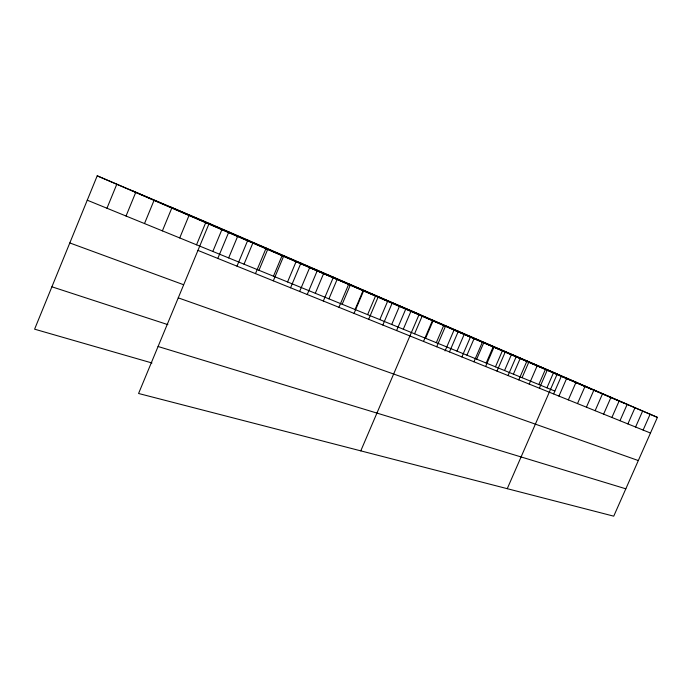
<?xml version="1.0" encoding="UTF-8"?>
<svg xmlns="http://www.w3.org/2000/svg" width="692" height="692" viewBox="0 0 692 692"><rect width="100%" height="100%" fill="white"/><g stroke="black" fill="none" stroke-linecap="round" stroke-linejoin="round"><path stroke-width="1.04" d="M209.174 223.352L138.573 393.488L613.735 516.171L657.4 417.371L209.174 223.352L97.209 175.829L34.6 329.176L151.972 362.989M106.966 208.24L116.775 184.288M126.039 216.025L135.71 192.463M144.498 223.568L154.039 200.386M162.386 230.868L171.798 208.058M179.721 237.944L189.011 215.497M196.528 244.804L205.697 222.703M212.833 251.456L221.881 229.701M217.816 258.427L228.87 231.872M228.663 257.917L237.59 236.482M236.984 266.161L247.857 240.098M244.025 264.188L252.84 243.074M255.469 273.625L266.178 248.03M258.955 270.287L267.657 249.475M273.461 276.203L282.059 255.703M273.314 280.822L283.858 255.685M287.561 281.964L296.055 261.749M290.553 287.786L300.942 263.072M299.636 291.453L309.67 267.631L419.188 314.263L360.783 450.855M307.222 294.507L317.455 270.226M315.301 293.278L323.579 273.643M323.337 301.011L333.423 277.137M328.925 298.849L337.108 279.482M338.933 307.309L348.872 283.824M342.177 304.255L350.256 285.165M355.065 309.514L363.049 290.692M354.036 313.398L363.836 290.303M367.608 314.635L375.497 296.072M368.663 319.306L378.325 296.574M379.822 319.618L387.615 301.305M382.832 325.024L392.364 302.646M391.715 324.47L399.414 306.409M396.577 330.568L405.979 308.546M403.298 329.202L410.91 311.374M414.577 333.812L422.111 316.209M423.504 341.441L432.647 320.085M425.58 338.302L433.028 320.932M436.315 342.678L443.667 325.525M436.687 346.761L445.709 325.742M445.068 350.922L454.056 330.015L557.224 374.017L507.253 488.673M449.471 351.917L458.363 331.217M456.988 351.121L464.185 334.392M461.875 356.925L470.655 336.537M466.953 355.186L474.072 338.665M473.916 361.786L482.583 341.701M476.684 359.157L483.725 342.834M486.182 363.041L493.154 346.908M485.62 366.509L494.166 346.718M495.463 366.829L502.357 350.887M496.986 371.094L505.419 351.588M504.537 370.523L511.353 354.771M508.032 375.548L516.362 356.328M513.395 374.147L520.15 358.577M518.775 379.891L527.001 360.93M522.062 377.685L528.749 362.288M529.224 384.103L537.355 365.411M538.826 384.527L545.374 369.476M539.397 388.212L547.424 369.77M546.931 387.831L553.418 372.945M553.652 393.843L561.29 376.344L657.4 417.371M558.946 396.101L566.774 378.143M568.34 399.889L576.081 382.174M577.491 403.583L585.147 386.101M586.418 407.181L593.978 389.925M595.12 410.702L602.594 393.653M603.606 414.127L611.001 397.295M611.892 417.466L619.202 400.841M619.98 420.727L627.212 404.31M627.878 423.919L635.022 407.692M635.585 427.033L642.66 410.996M643.119 430.069L650.117 414.223M158.07 346.502L625.827 488.812M51.9 286.799L167.879 324.652M178.259 297.854L638.318 460.552M69.805 242.944L183.363 284.646M197.947 250.409L650.48 433.036M87.261 200.196L554.863 391.075M169.523 206.519L624.305 403.246M131.549 190.404L591.66 389.311M97.209 175.829L561.29 376.344"/></g></svg>
